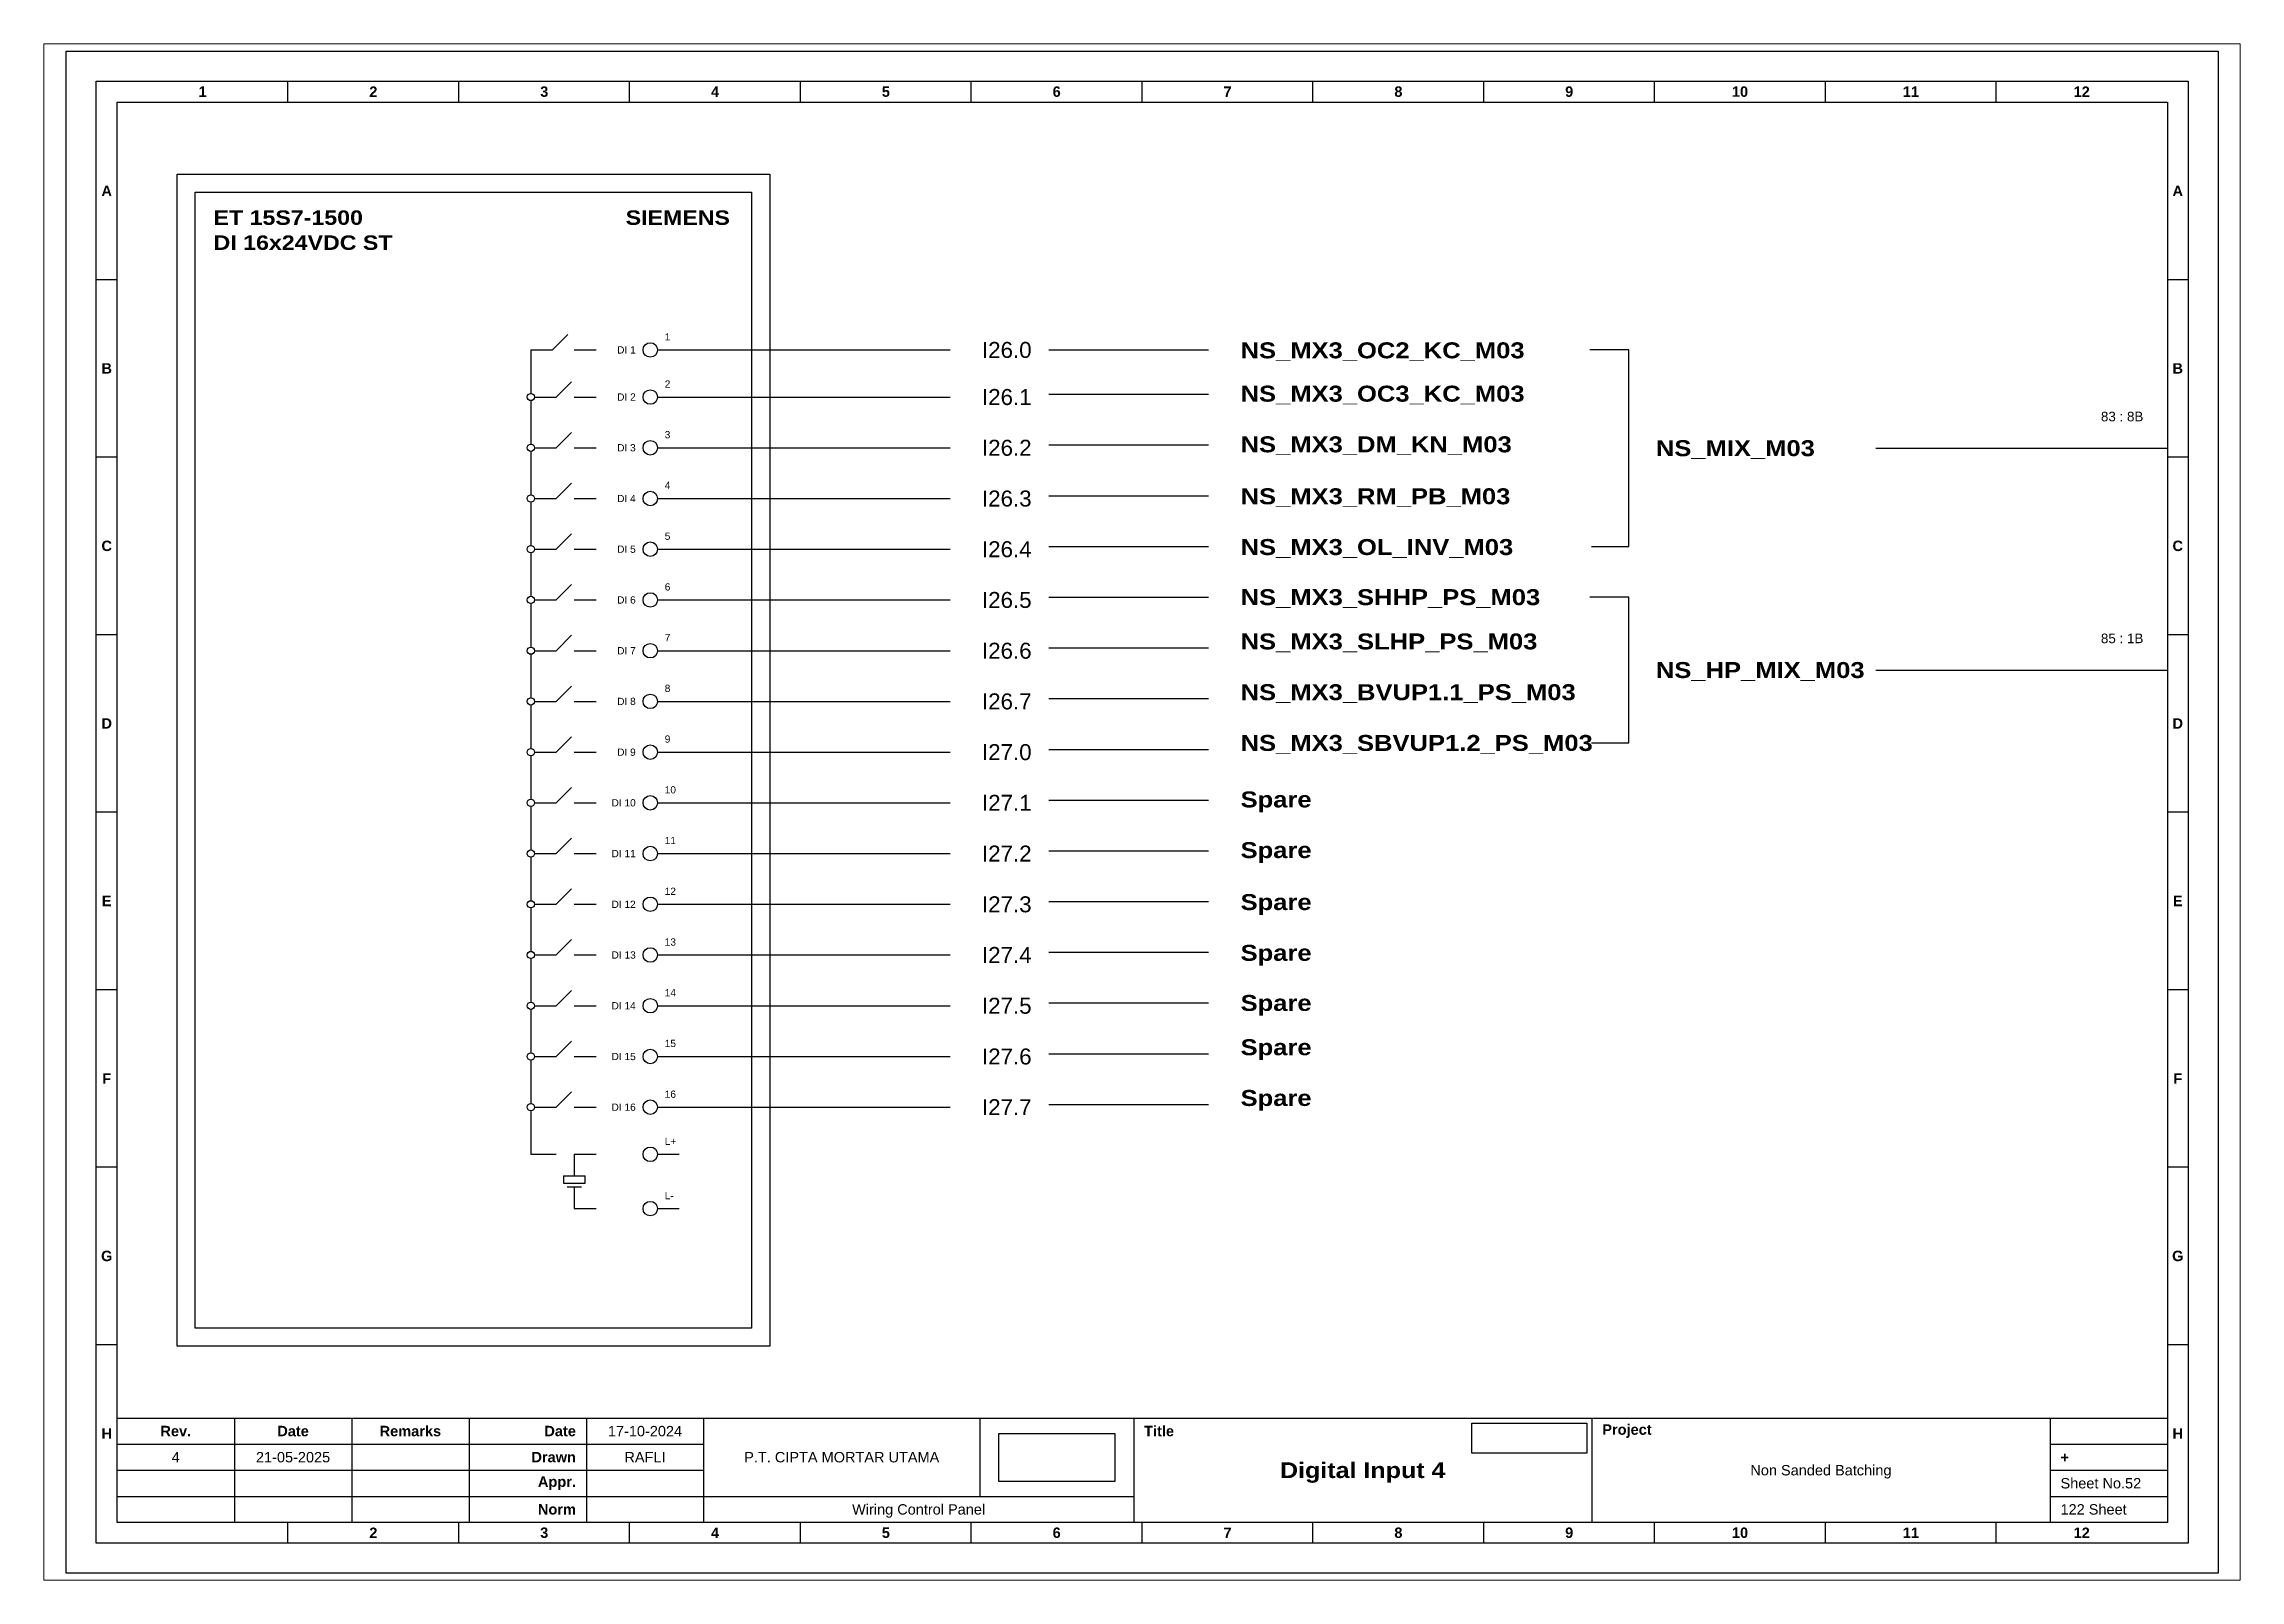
# Paper-space layout 'Card DI 4' of a CAD drawing. Header units: centimetres, sheet in millimetres. Extents: x 0 to 821, y 0 to 574.
# The model-space entities are those that its viewports show. They can reach past a viewport. Long polylines and large blocks are cut down to what shows.
import ezdxf
from ezdxf.enums import TextEntityAlignment as Align

# ---------------------------------------------------------------- set-up
doc = ezdxf.new("R2010")
doc.units = ezdxf.units.CM
doc.header["$MEASUREMENT"] = 0
doc.layers.add('MU Project Line', color=7, linetype='Continuous', lineweight=0, true_color=0xfefefe)
doc.styles.add('Bold', font='ariblk.ttf', dxfattribs={"height": 25.4})
doc.styles.get("Standard").update_dxf_attribs({"font": 'arial.ttf'})
picture_1 = doc.add_image_def('image1.png', size_in_pixel=(2048, 847))
picture_2 = doc.add_image_def('image2.png', size_in_pixel=(2092, 542))

# ---------------------------------------------------------------- blocks, each defined once
blk = doc.blocks.new('KOP MU PROJECT')
at = {"color": 6, "ltscale": 50}
for p, q in [((27.74, 184.05), (27.74, 186.66)), ((49.13, 184.05), (49.13, 186.66)), ((70.51, 184.05), (70.51, 186.66)), ((91.89, 184.05), (91.89, 186.66)), ((113.27, 184.05), (113.27, 186.66)), ((134.66, 184.05), (134.66, 186.66)), ((156.04, 184.05), (156.04, 186.66)), ((177.42, 184.05), (177.42, 186.66)), ((198.8, 184.05), (198.8, 186.66)), ((220.19, 184.05), (220.19, 186.66)), ((241.57, 184.05), (241.57, 186.66)), ((6.36, 161.84), (3.75, 161.84)), ((265.59, 161.84), (262.98, 161.84)), ((6.36, 139.63), (3.75, 139.63)), ((265.59, 139.63), (262.98, 139.63)), ((6.36, 117.42), (3.75, 117.42)), ((265.59, 117.42), (262.98, 117.42)), ((6.36, 95.22), (3.75, 95.22)), ((265.59, 95.22), (262.98, 95.22)), ((6.36, 73.01), (3.75, 73.01)), ((265.59, 73.01), (262.98, 73.01)), ((6.36, 50.8), (3.75, 50.8)), ((265.59, 50.8), (262.98, 50.8)), ((6.36, 28.59), (3.75, 28.59)), ((265.59, 28.59), (262.98, 28.59)), ((27.74, 3.75), (27.74, 6.36)), ((49.13, 3.75), (49.13, 6.36)), ((70.51, 3.75), (70.51, 6.36)), ((91.89, 3.75), (91.89, 6.36)), ((113.27, 3.75), (113.27, 6.36)), ((134.66, 3.75), (134.66, 6.36)), ((156.04, 3.75), (156.04, 6.36)), ((177.42, 3.75), (177.42, 6.36)), ((198.8, 3.75), (198.8, 6.36)), ((220.19, 3.75), (220.19, 6.36)), ((241.57, 3.75), (241.57, 6.36))]:
    blk.add_line(p, q, dxfattribs=at)
at = {"ltscale": 50}
for p, q in [((6.36, 19.41), (262.98, 19.41)), ((21.04, 19.41), (21.04, 6.36)), ((35.72, 19.41), (35.72, 6.36)), ((50.41, 19.41), (50.41, 6.36)), ((65.09, 19.41), (65.09, 6.36)), ((79.77, 19.41), (79.77, 6.36)), ((114.35, 19.41), (114.35, 9.62)), ((133.6, 19.41), (133.6, 6.36)), ((190.95, 19.41), (190.95, 6.36)), ((248.3, 19.41), (248.3, 6.36)), ((6.36, 16.15), (79.77, 16.15)), ((248.3, 16.15), (262.98, 16.15)), ((6.36, 12.89), (79.77, 12.89)), ((248.3, 12.89), (262.98, 12.89)), ((6.36, 9.62), (133.6, 9.62)), ((248.3, 9.62), (262.98, 9.62))]:
    blk.add_line(p, q, dxfattribs=at)
at = {"color": 1, "ltscale": 50}
blk.add_lwpolyline([(269.34, 0), (0, 0), (0, 190.41), (269.34, 190.41)], close=True, dxfattribs=at)
at = {"color": 6, "ltscale": 50}
for points in [[(265.59, 3.75), (3.75, 3.75), (3.75, 186.66), (265.59, 186.66)], [(262.98, 6.36), (6.36, 6.36), (6.36, 184.05), (262.98, 184.05)]]:
    blk.add_lwpolyline(points, close=True, dxfattribs=at)
at = {"ltscale": 50, "char_height": 1.305, "attachment_point": 4}
for s, width, heights, insert in [('\\pxqc;{\\fArial|b1|i0|c0|p34;1}', 21.3825, [2.51], (6.36, 185.36)), ('\\pxqc;{\\fArial|b1|i0|c0|p34;2}', 21.3825, [2.51], (27.74, 185.36)), ('\\pxqc;{\\fArial|b1|i0|c0|p34;3}', 21.3825, [2.51], (49.13, 185.36)), ('\\pxqc;{\\fArial|b1|i0|c0|p34;4}', 21.3825, [2.51], (70.51, 185.36)), ('\\pxqc;{\\fArial|b1|i0|c0|p34;5}', 21.3825, [2.51], (91.89, 185.36)), ('\\pxqc;{\\fArial|b1|i0|c0|p34;6}', 21.3825, [2.51], (113.27, 185.36)), ('\\pxqc;{\\fArial|b1|i0|c0|p34;7}', 21.3825, [2.51], (134.66, 185.36)), ('\\pxqc;{\\fArial|b1|i0|c0|p34;8}', 21.3825, [2.51], (156.04, 185.36)), ('\\pxqc;{\\fArial|b1|i0|c0|p34;9}', 21.3825, [2.51], (177.42, 185.36)), ('\\pxqc;{\\fArial|b1|i0|c0|p34;10}', 21.3825, [2.51], (198.8, 185.36)), ('\\pxqc;{\\fArial|b1|i0|c0|p34;11}', 21.3825, [2.51], (220.19, 185.36)), ('\\pxqc;{\\fArial|b1|i0|c0|p34;12}', 21.3825, [2.51], (241.57, 185.36)), ('\\pxqc;{\\fArial|b1|i0|c0|p34;A}', 2.61, [2.51], (3.75, 172.95)), ('\\pxqc;{\\fArial|b1|i0|c0|p34;A}', 2.61, [2.51], (262.98, 172.95)), ('\\pxqc;{\\fArial|b1|i0|c0|p34;B}', 2.61, [2.51], (3.75, 150.74)), ('\\pxqc;{\\fArial|b1|i0|c0|p34;B}', 2.61, [2.51], (262.98, 150.74)), ('\\pxqc;{\\fArial|b1|i0|c0|p34;C}', 2.61, [2.51], (3.75, 128.53)), ('\\pxqc;{\\fArial|b1|i0|c0|p34;C}', 2.61, [2.51], (262.98, 128.53)), ('\\pxqc;{\\fArial|b1|i0|c0|p34;D}', 2.61, [2.51], (3.75, 106.32)), ('\\pxqc;{\\fArial|b1|i0|c0|p34;D}', 2.61, [2.51], (262.98, 106.32)), ('\\pxqc;{\\fArial|b1|i0|c0|p34;E}', 2.61, [2.51], (3.75, 84.11)), ('\\pxqc;{\\fArial|b1|i0|c0|p34;E}', 2.61, [2.51], (262.98, 84.11)), ('\\pxqc;{\\fArial|b1|i0|c0|p34;F}', 2.61, [2.51], (3.75, 61.9)), ('\\pxqc;{\\fArial|b1|i0|c0|p34;F}', 2.61, [2.51], (262.98, 61.9)), ('\\pxqc;{\\fArial|b1|i0|c0|p34;G}', 2.61, [2.51], (3.75, 39.69)), ('\\pxqc;{\\fArial|b1|i0|c0|p34;G}', 2.61, [2.51], (262.98, 39.69)), ('\\pxqc;{\\fArial|b1|i0|c0|p34;H}', 2.61, [2.51], (3.75, 17.47)), ('\\pxqc;{\\fArial|b1|i0|c0|p34;Rev.}', 14.6811, [2.88], (6.36, 17.78)), ('\\pxqc;{\\fArial|b1|i0|c0|p34;Date}', 14.6811, [2.88], (21.04, 17.78)), ('\\pxqc;{\\fArial|b1|i0|c0|p34;Remarks}', 14.6811, [2.88], (35.72, 17.78)), ('\\pxqr;{\\fArial|b1|i0|c0|p34;Date}', 13.3761, [2.88], (50.41, 17.78)), ('\\pxql;{\\fArial|b1|i0|c0|p34;Title}', 50.2419, [2.88], (134.9, 17.78)), ('\\pxql;{\\fArial|b1|i0|c0|p34;Project}', 50.2419, [2.88], (192.25, 17.78)), ('\\pxqc;{\\fArial|b1|i0|c0|p34;H}', 2.61, [2.51], (262.98, 17.47)), ('\\pxqr;{\\fArial|b1|i0|c0|p34;Drawn}', 13.3761, [2.88], (50.41, 14.52)), ('\\pxql;{\\fArial|b1|i0|c0|p34;+}', 14.6811, [2.88], (249.61, 14.52)), ('\\pxqr;{\\fArial|b1|i0|c0|p34;Appr.}', 13.3761, [2.88], (50.41, 11.26)), ('\\pxqr;{\\fArial|b1|i0|c0|p34;Norm}', 13.3761, [2.88], (50.41, 7.99)), ('\\pxqc;{\\fArial|b1|i0|c0|p34;2}', 21.3825, [2.51], (27.74, 5.06)), ('\\pxqc;{\\fArial|b1|i0|c0|p34;3}', 21.3825, [2.51], (49.13, 5.06)), ('\\pxqc;{\\fArial|b1|i0|c0|p34;4}', 21.3825, [2.51], (70.51, 5.06)), ('\\pxqc;{\\fArial|b1|i0|c0|p34;5}', 21.3825, [2.51], (91.89, 5.06)), ('\\pxqc;{\\fArial|b1|i0|c0|p34;6}', 21.3825, [2.51], (113.27, 5.06)), ('\\pxqc;{\\fArial|b1|i0|c0|p34;7}', 21.3825, [2.51], (134.66, 5.06)), ('\\pxqc;{\\fArial|b1|i0|c0|p34;8}', 21.3825, [2.51], (156.04, 5.06)), ('\\pxqc;{\\fArial|b1|i0|c0|p34;9}', 21.3825, [2.51], (177.42, 5.06)), ('\\pxqc;{\\fArial|b1|i0|c0|p34;10}', 21.3825, [2.51], (198.8, 5.06)), ('\\pxqc;{\\fArial|b1|i0|c0|p34;11}', 21.3825, [2.51], (220.19, 5.06)), ('\\pxqc;{\\fArial|b1|i0|c0|p34;12}', 21.3825, [2.51], (241.57, 5.06))]:
    blk.add_mtext_dynamic_manual_height_columns(s, width=width, gutter_width=0.0326, heights=heights, dxfattribs=dict(at, insert=insert))
at = {"ltscale": 50}
for tag, p in [('DATECREATED', (72.43, 17.78)), ('REV', (13.7, 14.52)), ('REVDATE', (28.38, 14.52)), ('REMARKS', (43.06, 14.52)), ('DRAWN', (72.43, 14.52)), ('COMPANY', (97.06, 14.52)), ('APPR', (72.43, 11.26)), ('PROJECT', (219.62, 12.89)), ('NORM', (72.43, 7.99)), ('DRAWINGCATEGORY', (106.68, 7.99)), ('DESCRIPTION', (162.27, 10.03))]:
    blk.add_attdef(tag, text='', height=1.3, dxfattribs=at).set_placement(p, align=Align.MIDDLE_CENTER)
at = {"ltscale": 50, "style": 'Bold'}
blk.add_attdef('TITLE', text='', height=1.96, dxfattribs=at).set_placement((162.27, 12.89), align=Align.MIDDLE_CENTER)
at = {"ltscale": 50}
for tag, p in [('SHEETNUMBER', (249.61, 11.26)), ('TOTALSHEET', (249.61, 7.99))]:
    blk.add_attdef(tag, text='', height=1.3, dxfattribs=at).set_placement(p, align=Align.MIDDLE_LEFT)
image = blk.add_image(picture_1, insert=(116.72, 11.48), size_in_units=(14.5, 6), dxfattribs=at)
image.dxf.flags = 15
image = blk.add_image(picture_2, insert=(175.94, 15.04), size_in_units=(14.36, 3.72), dxfattribs=at)
image.dxf.flags = 15

msp = doc.modelspace()

# ---------------------------------------------------------------- linework, layer by layer
at = {"ltscale": 50}
for p, q in [((1021.62, 1518.25), (1023.54, 1520.17)), ((1018.9, 1518.25), (1021.62, 1518.25)), ((1018.9, 1518.25), (1018.9, 1512.81)), ((1024.34, 1518.25), (1027.06, 1518.25)), ((1018.9, 1511.9), (1018.9, 1506.46)), ((1019.35, 1512.36), (1022.07, 1512.36)), ((1022.07, 1512.36), (1024, 1514.28)), ((1024.34, 1512.36), (1027.06, 1512.36)), ((1022.07, 1506.01), (1024, 1507.93)), ((1018.9, 1505.56), (1018.9, 1500.12)), ((1019.35, 1506.01), (1022.07, 1506.01)), ((1024.34, 1506.01), (1027.06, 1506.01)), ((1022.07, 1499.66), (1024, 1501.59)), ((1018.9, 1499.21), (1018.9, 1493.77)), ((1019.35, 1499.66), (1022.07, 1499.66)), ((1024.34, 1499.66), (1027.06, 1499.66)), ((1018.9, 1492.86), (1018.9, 1487.42)), ((1019.35, 1493.32), (1022.07, 1493.32)), ((1022.07, 1493.32), (1024, 1495.24)), ((1024.34, 1493.32), (1027.06, 1493.32)), ((1022.07, 1486.97), (1024, 1488.89)), ((1018.9, 1486.52), (1018.9, 1481.08)), ((1019.35, 1486.97), (1022.07, 1486.97)), ((1024.34, 1486.97), (1027.06, 1486.97)), ((1022.07, 1480.62), (1024, 1482.55)), ((1018.9, 1480.17), (1018.9, 1474.73)), ((1019.35, 1480.62), (1022.07, 1480.62)), ((1024.34, 1480.62), (1027.06, 1480.62)), ((1022.07, 1474.28), (1024, 1476.2)), ((1018.9, 1473.83), (1018.9, 1468.39)), ((1019.35, 1474.28), (1022.07, 1474.28)), ((1024.34, 1474.28), (1027.06, 1474.28)), ((1019.35, 1467.93), (1022.07, 1467.93)), ((1022.07, 1467.93), (1024, 1469.86)), ((1024.34, 1467.93), (1027.06, 1467.93)), ((1018.9, 1467.48), (1018.9, 1462.04)), ((1022.07, 1461.59), (1024, 1463.51)), ((1018.9, 1461.13), (1018.9, 1455.69)), ((1019.35, 1461.59), (1022.07, 1461.59)), ((1024.34, 1461.59), (1027.06, 1461.59)), ((1022.07, 1455.24), (1024, 1457.16)), ((1018.9, 1454.79), (1018.9, 1449.35)), ((1019.35, 1455.24), (1022.07, 1455.24)), ((1024.34, 1455.24), (1027.06, 1455.24)), ((1019.35, 1448.89), (1022.07, 1448.89)), ((1022.07, 1448.89), (1024, 1450.82)), ((1024.34, 1448.89), (1027.06, 1448.89)), ((1018.9, 1448.44), (1018.9, 1443)), ((1022.07, 1442.55), (1024, 1444.47)), ((1018.9, 1442.09), (1018.9, 1436.65)), ((1019.35, 1442.55), (1022.07, 1442.55)), ((1024.34, 1442.55), (1027.06, 1442.55)), ((1022.07, 1436.2), (1024, 1438.12)), ((1018.9, 1435.75), (1018.9, 1430.31)), ((1019.35, 1436.2), (1022.07, 1436.2)), ((1024.34, 1436.2), (1027.06, 1436.2)), ((1019.35, 1429.85), (1022.07, 1429.85)), ((1022.07, 1429.85), (1024, 1431.78)), ((1024.34, 1429.85), (1027.06, 1429.85)), ((1018.9, 1429.4), (1018.9, 1423.96)), ((1022.07, 1423.51), (1024, 1425.43)), ((1018.9, 1423.05), (1018.9, 1417.61)), ((1019.35, 1423.51), (1022.07, 1423.51)), ((1024.34, 1423.51), (1027.06, 1423.51)), ((1018.9, 1417.61), (1022.07, 1417.61)), ((1024.34, 1417.61), (1027.06, 1417.61)), ((1024.34, 1417.61), (1024.34, 1414.9)), ((1022.98, 1414.9), (1025.7, 1414.9)), ((1022.98, 1414.9), (1022.98, 1414)), ((1022.98, 1414), (1025.7, 1414)), ((1023.43, 1413.54), (1025.25, 1413.54)), ((1024.34, 1413.54), (1024.34, 1410.82)), ((1025.7, 1414), (1025.7, 1414.9)), ((1024.34, 1410.82), (1027.06, 1410.82))]:
    msp.add_line(p, q, dxfattribs=at)
at = {"color": 6, "ltscale": 50}
for p, q in [((1034.75, 1518.25), (1037.47, 1518.25)), ((1034.75, 1512.36), (1037.47, 1512.36)), ((1034.75, 1506.01), (1037.47, 1506.01)), ((1034.75, 1499.66), (1037.47, 1499.66)), ((1034.75, 1493.32), (1037.47, 1493.32)), ((1034.75, 1486.97), (1037.47, 1486.97)), ((1034.75, 1480.62), (1037.47, 1480.62)), ((1034.75, 1474.28), (1037.47, 1474.28)), ((1034.75, 1467.93), (1037.47, 1467.93)), ((1034.75, 1461.59), (1037.47, 1461.59)), ((1034.75, 1455.24), (1037.47, 1455.24)), ((1034.75, 1448.89), (1037.47, 1448.89)), ((1034.75, 1442.55), (1037.47, 1442.55)), ((1034.75, 1436.2), (1037.47, 1436.2)), ((1034.75, 1429.85), (1037.47, 1429.85)), ((1034.75, 1423.51), (1037.47, 1423.51)), ((1034.75, 1417.61), (1037.47, 1417.61)), ((1034.75, 1410.82), (1037.47, 1410.82))]:
    msp.add_line(p, q, dxfattribs=at)
at = {"color": 146, "ltscale": 50, "true_color": 0x105689}
for p, q in [((1037.47, 1518.25), (1071.37, 1518.25)), ((1083.74, 1518.25), (1103.74, 1518.25)), ((1156.34, 1518.25), (1151.46, 1518.25)), ((1156.34, 1493.67), (1156.34, 1518.25)), ((1037.47, 1512.36), (1071.37, 1512.36)), ((1083.74, 1512.71), (1103.74, 1512.71)), ((1037.47, 1506.01), (1071.37, 1506.01)), ((1083.74, 1506.36), (1103.74, 1506.36)), ((1187.25, 1505.96), (1223.74, 1505.96)), ((1037.47, 1499.66), (1071.37, 1499.66)), ((1083.74, 1500.01), (1103.74, 1500.01)), ((1037.47, 1493.32), (1071.37, 1493.32)), ((1083.74, 1493.67), (1103.74, 1493.67)), ((1151.66, 1493.67), (1156.34, 1493.67)), ((1083.74, 1487.32), (1103.74, 1487.32)), ((1156.34, 1487.32), (1151.46, 1487.32)), ((1156.34, 1469.08), (1156.34, 1487.32)), ((1037.47, 1486.97), (1071.37, 1486.97)), ((1037.47, 1480.62), (1071.37, 1480.62)), ((1083.74, 1480.97), (1103.74, 1480.97)), ((1187.25, 1478.2), (1223.74, 1478.2)), ((1037.47, 1474.28), (1071.37, 1474.28)), ((1083.74, 1474.63), (1103.74, 1474.63)), ((1037.47, 1467.93), (1071.37, 1467.93)), ((1083.74, 1468.28), (1103.74, 1468.28)), ((1151.66, 1469.08), (1156.34, 1469.08)), ((1037.47, 1461.59), (1071.37, 1461.59)), ((1083.74, 1461.94), (1103.74, 1461.94)), ((1037.47, 1455.24), (1071.37, 1455.24)), ((1083.74, 1455.59), (1103.74, 1455.59)), ((1037.47, 1448.89), (1071.37, 1448.89)), ((1083.74, 1449.24), (1103.74, 1449.24)), ((1037.47, 1442.55), (1071.37, 1442.55)), ((1083.74, 1442.9), (1103.74, 1442.9)), ((1037.47, 1436.2), (1071.37, 1436.2)), ((1083.74, 1436.55), (1103.74, 1436.55)), ((1037.47, 1429.85), (1071.37, 1429.85)), ((1083.74, 1430.2), (1103.74, 1430.2)), ((1037.47, 1423.51), (1071.37, 1423.51)), ((1083.74, 1423.86), (1103.74, 1423.86))]:
    msp.add_line(p, q, dxfattribs=at)
at = {"ltscale": 50}
msp.add_lwpolyline([(974.62, 1540.24), (1048.81, 1540.24), (1048.81, 1393.61), (974.62, 1393.61)], close=True, dxfattribs=at)
at = {"color": 6, "ltscale": 50}
msp.add_lwpolyline([(976.89, 1537.98), (1046.54, 1537.98), (1046.54, 1395.88), (976.89, 1395.88)], close=True, dxfattribs=at)
at = {"color": 6, "ltscale": 500}
for centre in [(1033.85, 1518.25), (1033.85, 1512.36), (1033.85, 1506.01), (1033.85, 1499.66), (1033.85, 1493.32), (1033.85, 1486.97), (1033.85, 1480.62), (1033.85, 1474.28), (1033.85, 1467.93), (1033.85, 1461.59), (1033.85, 1455.24), (1033.85, 1448.89), (1033.85, 1442.55), (1033.85, 1436.2), (1033.85, 1429.85), (1033.85, 1423.51), (1033.85, 1417.61), (1033.85, 1410.82)]:
    msp.add_circle(centre, 0.907, dxfattribs=at)
at = {"ltscale": 500}
for centre in [(1018.9, 1512.36), (1018.9, 1506.01), (1018.9, 1499.66), (1018.9, 1493.32), (1018.9, 1486.97), (1018.9, 1480.62), (1018.9, 1474.28), (1018.9, 1467.93), (1018.9, 1461.59), (1018.9, 1455.24), (1018.9, 1448.89), (1018.9, 1442.55), (1018.9, 1436.2), (1018.9, 1429.85), (1018.9, 1423.51)]:
    msp.add_circle(centre, 0.453, dxfattribs=at)

# ---------------------------------------------------------------- block references
msp.add_blockref('KOP MU PROJECT', (960.76, 1365.2)).add_auto_attribs({'TITLE': 'Digital Input 4', 'PROJECT': 'Non Sanded Batching', 'COMPANY': 'P.T. CIPTA MORTAR UTAMA', 'DRAWINGCATEGORY': 'Wiring Control Panel', 'DRAWN': 'RAFLI', 'DATECREATED': '17-10-2024', 'REVDATE': '21-05-2025', 'REV': '4', 'SHEETNUMBER': 'Sheet No.52', 'TOTALSHEET': '122 Sheet'})

# ---------------------------------------------------------------- texts
at = {"ltscale": 500, "style": 'Bold'}
for s, p in [('ET 15S7-1500', (979.19, 1535.71)), ('DI 16x24VDC ST', (979.19, 1532.58))]:
    msp.add_text(s, height=1.8132, dxfattribs=at).set_placement(p, align=Align.TOP_LEFT)
msp.add_text('SIEMENS', height=1.813, dxfattribs=at).set_placement((1043.82, 1535.71), align=Align.TOP_RIGHT)
at = {"ltscale": 500}
for s, p in [('1', (1035.66, 1519.16)), ('2', (1035.66, 1513.26)), ('3', (1035.66, 1506.92)), ('4', (1035.66, 1500.57)), ('5', (1035.66, 1494.22)), ('6', (1035.66, 1487.88)), ('7', (1035.66, 1481.53)), ('8', (1035.66, 1475.19)), ('9', (1035.66, 1468.84)), ('10', (1035.66, 1462.49)), ('11', (1035.66, 1456.15)), ('12', (1035.66, 1449.8)), ('13', (1035.66, 1443.45)), ('14', (1035.66, 1437.11)), ('15', (1035.66, 1430.76)), ('16', (1035.66, 1424.41)), ('L+', (1035.66, 1418.52)), ('L-', (1035.66, 1411.72))]:
    msp.add_text(s, height=0.907, dxfattribs=at).set_placement(p, align=Align.BOTTOM_LEFT)
for s, p in [('DI 1', (1032.03, 1518.25)), ('DI 2', (1032.03, 1512.36)), ('DI 3', (1032.03, 1506.01)), ('DI 4', (1032.03, 1499.66)), ('DI 5', (1032.03, 1493.32)), ('DI 6', (1032.03, 1486.97)), ('DI 7', (1032.03, 1480.62)), ('DI 8', (1032.03, 1474.28)), ('DI 9', (1032.03, 1467.93)), ('DI 10', (1032.03, 1461.59)), ('DI 11', (1032.03, 1455.24)), ('DI 12', (1032.03, 1448.89)), ('DI 13', (1032.03, 1442.55)), ('DI 14', (1032.03, 1436.2)), ('DI 15', (1032.03, 1429.85)), ('DI 16', (1032.03, 1423.51))]:
    msp.add_text(s, height=0.907, dxfattribs=at).set_placement(p, align=Align.MIDDLE_RIGHT)
for s, p in [('I26.0', (1075.37, 1518.25)), ('I26.1', (1075.37, 1512.36)), ('I26.2', (1075.37, 1506.01)), ('I26.3', (1075.37, 1499.66)), ('I26.4', (1075.37, 1493.32)), ('I26.5', (1075.37, 1486.97)), ('I26.6', (1075.37, 1480.62)), ('I26.7', (1075.37, 1474.28)), ('I27.0', (1075.37, 1467.93)), ('I27.1', (1075.37, 1461.59)), ('I27.2', (1075.37, 1455.24)), ('I27.3', (1075.37, 1448.89)), ('I27.4', (1075.37, 1442.55)), ('I27.5', (1075.37, 1436.2)), ('I27.6', (1075.37, 1429.85)), ('I27.7', (1075.37, 1423.51))]:
    msp.add_text(s, height=2, dxfattribs=at).set_placement(p, align=Align.MIDDLE_LEFT)
at = {"ltscale": 500, "style": 'Bold'}
for s, p in [('NS_MX3_OC2_KC_M03', (1107.74, 1518.2)), ('NS_MX3_OC3_KC_M03', (1107.74, 1512.78)), ('NS_MX3_DM_KN_M03', (1107.74, 1506.44)), ('NS_MIX_M03', (1159.72, 1505.96)), ('NS_MX3_RM_PB_M03', (1107.74, 1499.94)), ('NS_MX3_OL_INV_M03', (1107.74, 1493.59)), ('NS_MX3_SHHP_PS_M03', (1107.74, 1487.32)), ('NS_MX3_SLHP_PS_M03', (1107.74, 1481.78)), ('NS_HP_MIX_M03', (1159.72, 1478.2)), ('NS_MX3_BVUP1.1_PS_M03', (1107.74, 1475.43)), ('NS_MX3_SBVUP1.2_PS_M03', (1107.74, 1469.08)), ('Spare', (1107.74, 1462.01)), ('Spare', (1107.74, 1455.67)), ('Spare', (1107.74, 1449.17)), ('Spare', (1107.74, 1442.82)), ('Spare', (1107.74, 1436.55)), ('Spare', (1107.74, 1431.01)), ('Spare', (1107.74, 1424.66))]:
    msp.add_text(s, height=2, dxfattribs=at).set_placement(p, align=Align.MIDDLE_LEFT)
at = {"ltscale": 500}
for s, p in [('83 : 8B', (1220.74, 1508.96)), ('85 : 1B', (1220.74, 1481.2))]:
    msp.add_text(s, height=1.2, dxfattribs=at).set_placement(p, align=Align.BOTTOM_RIGHT)

psp = doc.layouts.new('Card DI 4')

# ---------------------------------------------------------------- viewports
at = {"layer": 'MU Project Line'}
psp.add_viewport(center=(410.5, 287), size=(820.98, 573.9884), view_center_point=(1095.4, 1460.44), view_height=192.1878, dxfattribs=at)

doc.saveas('drawing.dxf')
